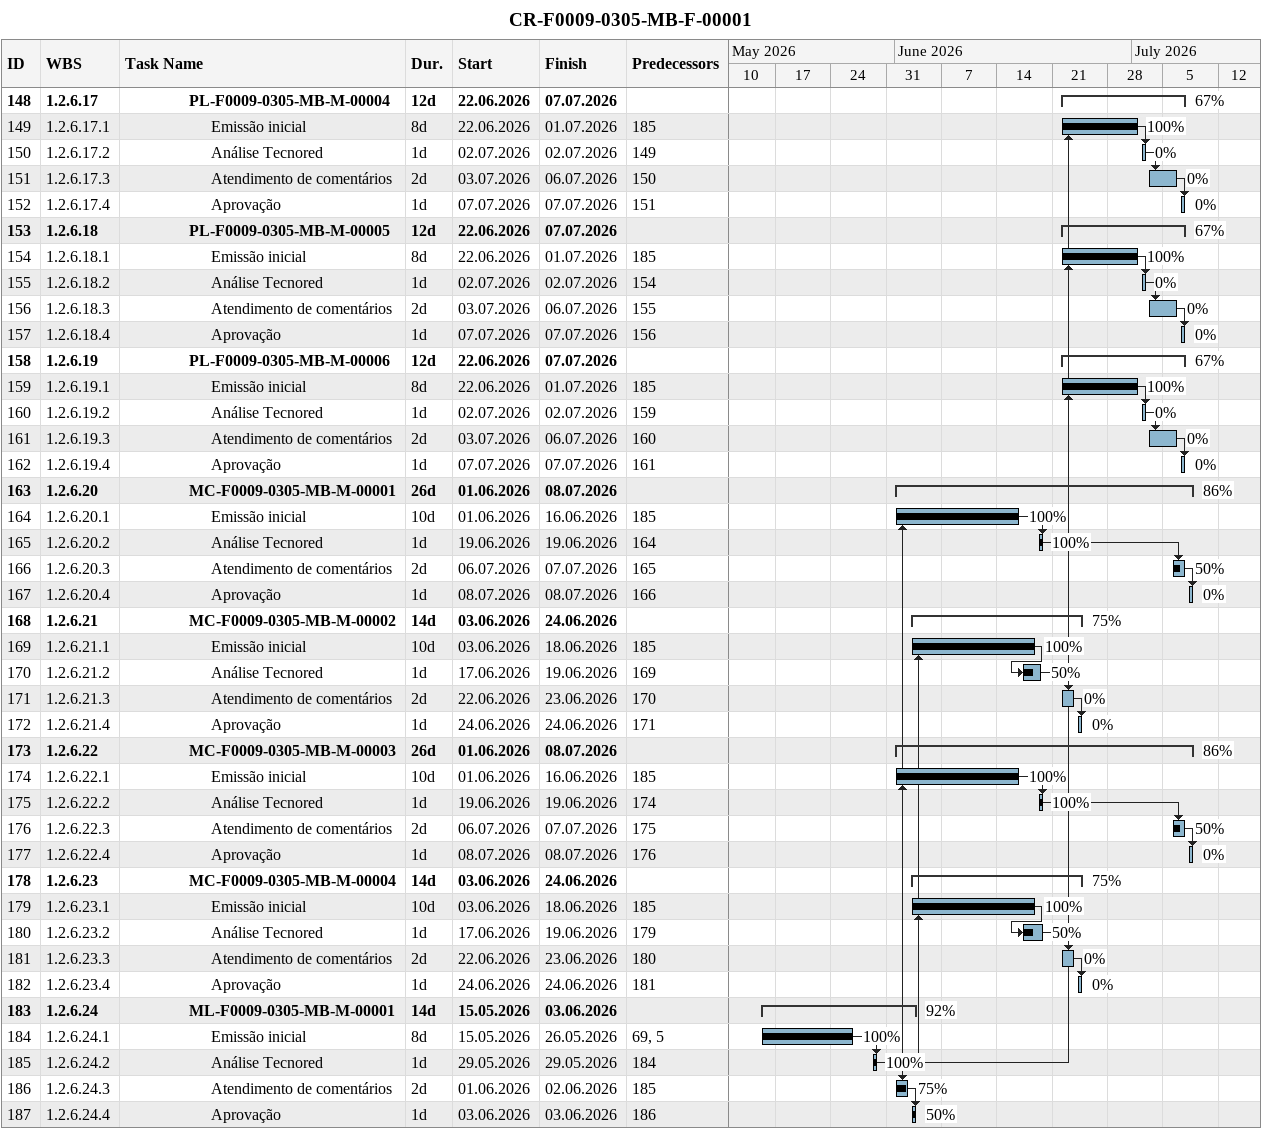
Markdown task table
CR-F0009-0305-MB-F-00001

| ID | WBS | Task | Duration | Start | Finish | Predecessors | % complete |
|---|---|---|---|---|---|---|---|
| 148 | 1.2.6.17 | **PL-F0009-0305-MB-M-00004** | 12d | 2026-06-22 | 2026-07-07 |  | 67 |
| 149 | 1.2.6.17.1 | Emissão inicial | 8d | 2026-06-22 | 2026-07-01 | 185 | 100 |
| 150 | 1.2.6.17.2 | Análise Tecnored | 1d | 2026-07-02 | 2026-07-02 | 149 | 0 |
| 151 | 1.2.6.17.3 | Atendimento de comentários | 2d | 2026-07-03 | 2026-07-06 | 150 | 0 |
| 152 | 1.2.6.17.4 | Aprovação | 1d | 2026-07-07 | 2026-07-07 | 151 | 0 |
| 153 | 1.2.6.18 | **PL-F0009-0305-MB-M-00005** | 12d | 2026-06-22 | 2026-07-07 |  | 67 |
| 154 | 1.2.6.18.1 | Emissão inicial | 8d | 2026-06-22 | 2026-07-01 | 185 | 100 |
| 155 | 1.2.6.18.2 | Análise Tecnored | 1d | 2026-07-02 | 2026-07-02 | 154 | 0 |
| 156 | 1.2.6.18.3 | Atendimento de comentários | 2d | 2026-07-03 | 2026-07-06 | 155 | 0 |
| 157 | 1.2.6.18.4 | Aprovação | 1d | 2026-07-07 | 2026-07-07 | 156 | 0 |
| 158 | 1.2.6.19 | **PL-F0009-0305-MB-M-00006** | 12d | 2026-06-22 | 2026-07-07 |  | 67 |
| 159 | 1.2.6.19.1 | Emissão inicial | 8d | 2026-06-22 | 2026-07-01 | 185 | 100 |
| 160 | 1.2.6.19.2 | Análise Tecnored | 1d | 2026-07-02 | 2026-07-02 | 159 | 0 |
| 161 | 1.2.6.19.3 | Atendimento de comentários | 2d | 2026-07-03 | 2026-07-06 | 160 | 0 |
| 162 | 1.2.6.19.4 | Aprovação | 1d | 2026-07-07 | 2026-07-07 | 161 | 0 |
| 163 | 1.2.6.20 | **MC-F0009-0305-MB-M-00001** | 26d | 2026-06-01 | 2026-07-08 |  | 86 |
| 164 | 1.2.6.20.1 | Emissão inicial | 10d | 2026-06-01 | 2026-06-16 | 185 | 100 |
| 165 | 1.2.6.20.2 | Análise Tecnored | 1d | 2026-06-19 | 2026-06-19 | 164 | 100 |
| 166 | 1.2.6.20.3 | Atendimento de comentários | 2d | 2026-07-06 | 2026-07-07 | 165 | 50 |
| 167 | 1.2.6.20.4 | Aprovação | 1d | 2026-07-08 | 2026-07-08 | 166 | 0 |
| 168 | 1.2.6.21 | **MC-F0009-0305-MB-M-00002** | 14d | 2026-06-03 | 2026-06-24 |  | 75 |
| 169 | 1.2.6.21.1 | Emissão inicial | 10d | 2026-06-03 | 2026-06-18 | 185 | 100 |
| 170 | 1.2.6.21.2 | Análise Tecnored | 1d | 2026-06-17 | 2026-06-19 | 169 | 50 |
| 171 | 1.2.6.21.3 | Atendimento de comentários | 2d | 2026-06-22 | 2026-06-23 | 170 | 0 |
| 172 | 1.2.6.21.4 | Aprovação | 1d | 2026-06-24 | 2026-06-24 | 171 | 0 |
| 173 | 1.2.6.22 | **MC-F0009-0305-MB-M-00003** | 26d | 2026-06-01 | 2026-07-08 |  | 86 |
| 174 | 1.2.6.22.1 | Emissão inicial | 10d | 2026-06-01 | 2026-06-16 | 185 | 100 |
| 175 | 1.2.6.22.2 | Análise Tecnored | 1d | 2026-06-19 | 2026-06-19 | 174 | 100 |
| 176 | 1.2.6.22.3 | Atendimento de comentários | 2d | 2026-07-06 | 2026-07-07 | 175 | 50 |
| 177 | 1.2.6.22.4 | Aprovação | 1d | 2026-07-08 | 2026-07-08 | 176 | 0 |
| 178 | 1.2.6.23 | **MC-F0009-0305-MB-M-00004** | 14d | 2026-06-03 | 2026-06-24 |  | 75 |
| 179 | 1.2.6.23.1 | Emissão inicial | 10d | 2026-06-03 | 2026-06-18 | 185 | 100 |
| 180 | 1.2.6.23.2 | Análise Tecnored | 1d | 2026-06-17 | 2026-06-19 | 179 | 50 |
| 181 | 1.2.6.23.3 | Atendimento de comentários | 2d | 2026-06-22 | 2026-06-23 | 180 | 0 |
| 182 | 1.2.6.23.4 | Aprovação | 1d | 2026-06-24 | 2026-06-24 | 181 | 0 |
| 183 | 1.2.6.24 | **ML-F0009-0305-MB-M-00001** | 14d | 2026-05-15 | 2026-06-03 |  | 92 |
| 184 | 1.2.6.24.1 | Emissão inicial | 8d | 2026-05-15 | 2026-05-26 | 69, 5 | 100 |
| 185 | 1.2.6.24.2 | Análise Tecnored | 1d | 2026-05-29 | 2026-05-29 | 184 | 100 |
| 186 | 1.2.6.24.3 | Atendimento de comentários | 2d | 2026-06-01 | 2026-06-02 | 185 | 75 |
| 187 | 1.2.6.24.4 | Aprovação | 1d | 2026-06-03 | 2026-06-03 | 186 | 50 |
